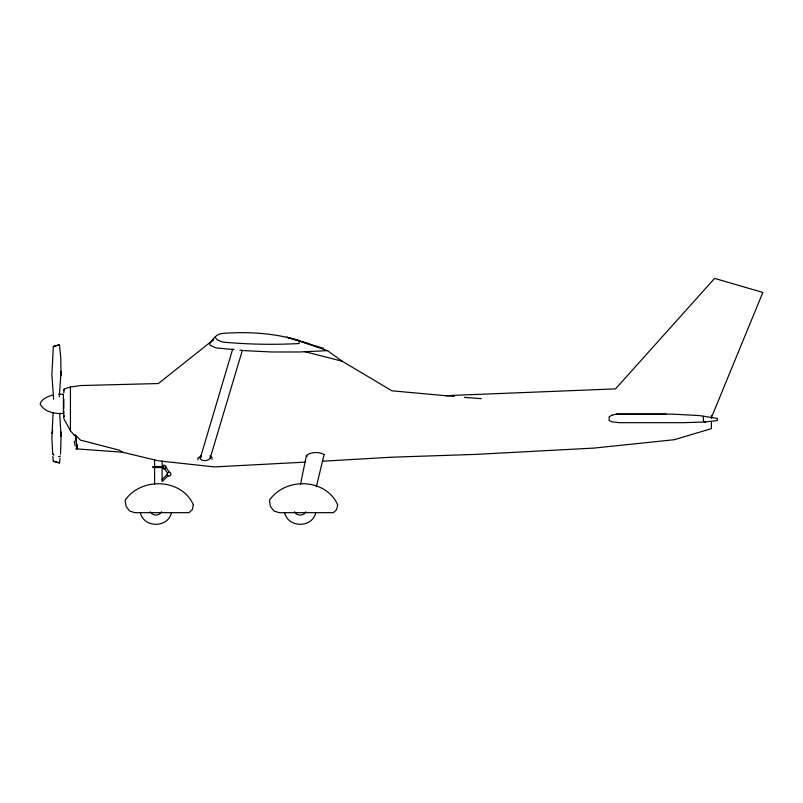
<?xml version="1.0" encoding="UTF-8"?>
<svg xmlns="http://www.w3.org/2000/svg" width="803" height="803" viewBox="0 0 803 803"><rect width="100%" height="100%" fill="white"/><g stroke="black" fill="none" stroke-linecap="round" stroke-linejoin="round"><path stroke-width="1.2" d="M61.078 371.367L59.281 396.742M60.988 375.663L60.797 357.887L59.442 344.597L53.339 346.464L51.884 374.509L53.63 399.292M232.408 349.988L200.138 458.684C202.266 461.514 207.234 460.962 209.784 458.914M210.145 457.69L210.135 458.302L242.376 350.279L239.876 350.218M74.257 441.158L75.211 445.966M60.506 454.157L61.088 436.501L59.703 414.298M53.098 412.812L51.884 437.776L52.677 454.297L53.891 455.14M52.857 456.485L53.339 461.223L59.442 463.08L60.115 458.483M212.042 459.276L211.992 457.499L209.864 455.984M300.503 484.329L306.395 455.552C310.59 451.828 319.273 451.647 324.121 454.548M316.332 486.769L324.041 454.759M77.53 446.056L77.229 446.679M51.894 433.359L52.777 430.408M711.408 417.6L762.85 292.433L714.59 278.39L615.53 388.893L445.434 395.678M171.461 512.665C168.048 528.153 143.727 528.153 140.314 512.665M315.78 512.665C312.367 528.153 288.056 528.153 284.643 512.665M298.164 340.171C273.733 333.155 248.007 331.428 222.722 333.446C216.609 333.727 212.424 339.167 209.563 344.085L210.456 345.441L215.897 347.86L232.77 349.526M200.158 458.071L201.182 456.897M53.339 461.223L59.633 462.769M63.838 416.667L64.32 415.914M52.677 454.297L53.51 453.996M167.165 474.463L162.106 479.431M168.178 475.798L162.106 481.579L162.166 467.517M210.737 341.998L213.478 339.699L158.372 383.543L80.451 385.55L70.433 386.986L64.571 388.823L63.838 389.505L63.838 392.858M165.88 467.035L169.282 472.234L167.526 472.947L164.545 468.781M201.162 455.863L197.939 458.011L197.96 459.858M52.356 395.026C47.779 396.652 41.726 398.77 40.15 403.839C43.944 412.14 55.116 413.957 63.407 413.455L63.407 394.223L58.599 394.223M59.633 344.909L53.339 346.464M322.886 461.193L391.944 457.198L475.135 454.408L593.768 448.104L674.199 439.733L711.408 428.651L711.408 421.565M305.441 462.116L214.391 466.914L158.372 460.822M454.267 396.471L391.944 390.82L342.188 361.209L327.494 350.63L299.559 351.985L271.555 351.975L243.62 350.6M616.483 414.147L666.088 414.137M157.428 460.591L122.397 452.189L119.416 450.202L80.451 440.114L75.442 435.085L74.207 435.085L70.433 430.83L63.838 418.634L63.838 410.674M74.277 435.557L75.432 435.557L77.198 448.375L76.044 448.375M152.67 466.563L163.953 466.563L163.953 467.517L152.67 467.517M481.268 398.659L464.355 397.395M122.397 452.189L76.104 448.837L77.339 448.837L75.442 435.085M234.024 349.516L231.977 349.034M58.519 456.546L60.095 456.777L59.914 456.084M304.979 351.724L342.188 361.209M308.723 343.604L286.872 337.23L323.589 348.351M705.395 421.966L703.408 421.304L703.408 416.225M327.494 350.63L299.148 340.984L299.148 343.554C273.753 344.889 248.288 344.417 222.973 342.108C220.313 341.064 216.198 340.362 215.324 337.19M307.218 456.305L306.395 455.552M63.838 389.967L64.32 390.609M60.637 434.353L61.078 436.31L60.988 431.964M711.408 415.322L711.408 418.333M162.166 460.932L162.166 466.563M154.577 459.808L154.577 466.563M154.577 467.517L154.577 484.299M70.433 386.986L70.433 430.83M63.838 399.101L63.838 408.566M305.963 511.812A6.635 6.635 0 0 1 294.46 511.812M168.791 472.234A1.897 1.897 0 0 1 170.898 474.382A1.897 1.897 0 0 1 168.269 475.858L167.255 474.824L167.275 473.368A1.897 1.897 0 0 1 168.309 472.355M162.336 466.563A1.807 1.807 0 0 1 165.117 465.559A1.807 1.807 0 0 1 165.117 468.51A1.807 1.807 0 0 1 162.336 467.517M161.634 511.812A6.635 6.635 0 0 1 150.141 511.812M193.332 504.756L192.339 509.574L189.056 512.665L134.643 512.665L129.574 510.959L126.041 506.342L125.127 500.229C141.248 476.831 181.619 478.347 193.332 504.756M337.661 504.756L336.668 509.574L333.386 512.665L278.972 512.665L273.893 510.959L270.37 506.342L269.447 500.229C285.577 476.831 325.948 478.347 337.661 504.756M611.896 415.171L609.106 416.918L609.106 420.541L612.157 421.846L619.504 422.679L683.202 422.679L705.124 421.997L717.37 420.541L717.37 418.413L699.082 415.542L672.573 414.137L616.523 414.137L611.896 415.171"/></g></svg>
